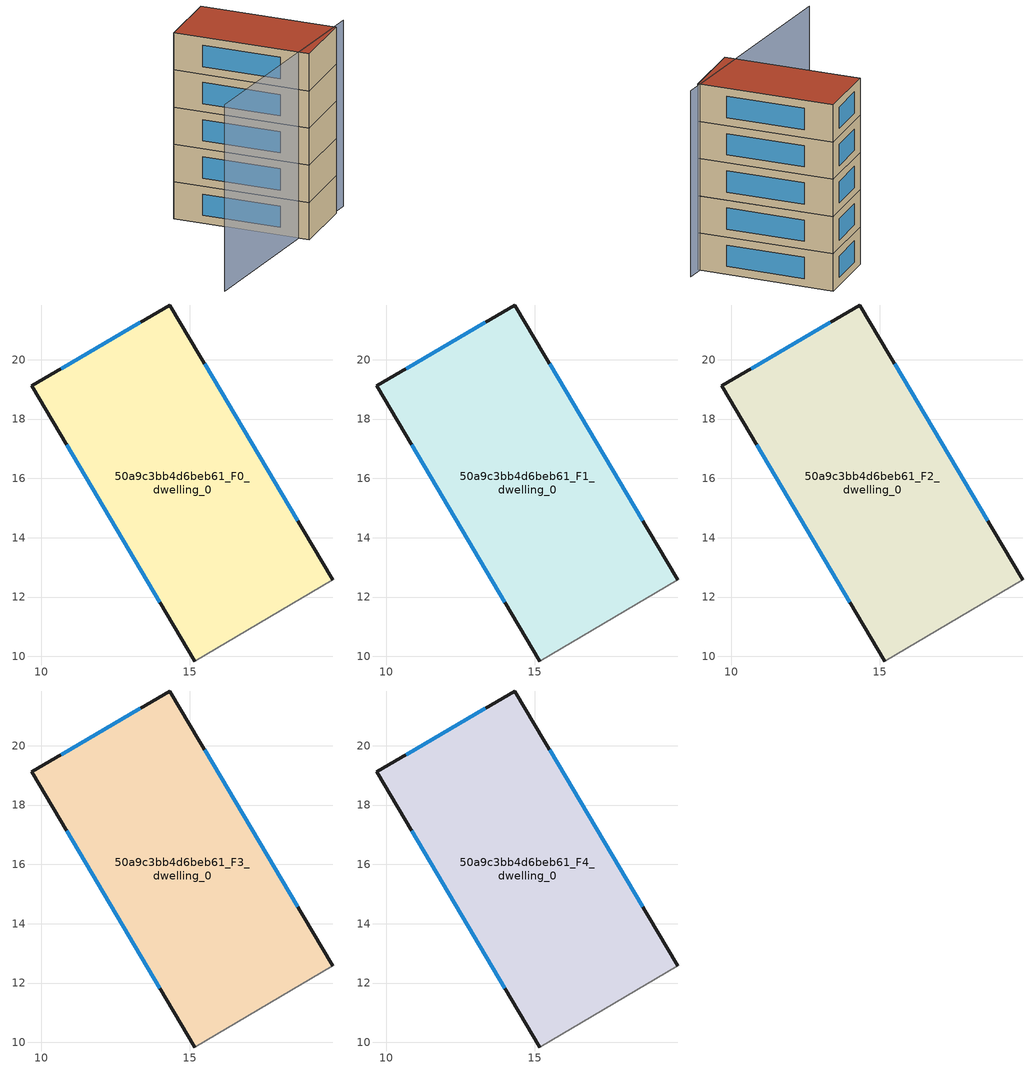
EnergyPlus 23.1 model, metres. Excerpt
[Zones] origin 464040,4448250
50a9c3bb4d6beb61_F0_dwelling_0
 floor ground (EU_floor_Construction): 14.33,21.85 19.82,12.59 15.17,9.84 9.67,19.12 z0
 wall outside (EU_wall_Construction): 19.82,12.59 14.33,21.85 9.67,19.12 15.17,9.84 z0:3
 wall adiabatic (EU_wall_Construction): 15.17,9.84 19.82,12.59 z0:3
 window (EU_Window_Construction): 13.33,21.26 10.67,19.7 / 18.65,14.57 15.5,19.86 / 10.85,17.13 13.99,11.83 z0.64:2.36
50a9c3bb4d6beb61_F1_dwelling_0
 floor to 50a9c3bb4d6beb61_F0_dwelling_0 (EU_floor_Construction): 14.32,21.85 19.82,12.59 15.17,9.84 9.67,19.12 z3
 wall outside (EU_wall_Construction): 19.82,12.59 14.33,21.85 9.67,19.12 15.17,9.84 z3:6
 wall adiabatic (EU_wall_Construction): 15.17,9.84 19.82,12.59 z3:6
 window (EU_Window_Construction): 13.33,21.26 10.67,19.7 / 18.65,14.57 15.5,19.86 / 10.85,17.13 13.99,11.83 z3.64:5.36
50a9c3bb4d6beb61_F2_dwelling_0
 floor to 50a9c3bb4d6beb61_F1_dwelling_0 (EU_floor_Construction): 14.32,21.85 19.82,12.59 15.17,9.84 9.67,19.12 z6
 wall outside (EU_wall_Construction): 19.82,12.59 14.33,21.85 9.67,19.12 15.17,9.84 z6:9
 wall adiabatic (EU_wall_Construction): 15.17,9.84 19.82,12.59 z6:9
 window (EU_Window_Construction): 13.33,21.26 10.67,19.7 / 18.65,14.57 15.5,19.86 / 10.85,17.13 13.99,11.83 z6.64:8.36
50a9c3bb4d6beb61_F3_dwelling_0
 floor to 50a9c3bb4d6beb61_F2_dwelling_0 (EU_floor_Construction): 14.32,21.85 19.82,12.59 15.17,9.84 9.67,19.12 z9
 wall outside (EU_wall_Construction): 19.82,12.59 14.33,21.85 9.67,19.12 15.17,9.84 z9:12
 wall adiabatic (EU_wall_Construction): 15.17,9.84 19.82,12.59 z9:12
 window (EU_Window_Construction): 13.33,21.26 10.67,19.7 / 18.65,14.57 15.5,19.86 / 10.85,17.13 13.99,11.83 z9.64:11.36
50a9c3bb4d6beb61_F4_dwelling_0
 floor to 50a9c3bb4d6beb61_F3_dwelling_0 (EU_floor_Construction): 14.32,21.85 19.82,12.59 15.17,9.84 9.67,19.12 z12
 wall outside (EU_wall_Construction): 19.82,12.59 14.33,21.85 9.67,19.12 15.17,9.84 z12:15
 wall adiabatic (EU_wall_Construction): 15.17,9.84 19.82,12.59 z12:15
 window (EU_Window_Construction): 13.33,21.26 10.67,19.7 / 18.65,14.57 15.5,19.86 / 10.85,17.13 13.99,11.83 z12.64:14.36
 roof outside (EU_roof_Construction): 19.82,12.59 14.33,21.85 9.67,19.12 15.17,9.84 z15
shading: 4.36,6.12 21.03,13.28 z0:15
[Building]
EU S2 Campaign: North Axis=0; Terrain=City; Solar Distribution=FullExterior
[Site:Location]
Yerevan-Zvartnots.Intl.AP: Latitude=40.15; Longitude=44.383; Time Zone=4; Elevation=854
[SizingPeriod:WeatherFileDays]
AnnualSizingPeriod: Begin Month=1; Begin Day of Month=1; End Month=12; End Day of Month=31; Day of Week for Start Day=Monday; Use Weather File Daylight Saving Period=No; Use Weather File Rain and Snow Indicators=No
[MATERIAL]
EU_InternalMass_Material: Roughness=MediumRough; Thickness=0.1; Conductivity=1; Density=1800; Specific Heat=900; Thermal Absorptance=0.9; Solar Absorptance=0.7; Visible Absorptance=0.7
[MATERIAL:NOMASS] Roughness=MediumRough; Thermal Absorptance=0.9; Solar Absorptance=0.7; Visible Absorptance=0.7
Name | Thermal Resistance
EU_wall_NoMass | 1.05043
EU_roof_NoMass | 1.45357
EU_floor_NoMass | 0.478065
[WINDOWMATERIAL:SIMPLEGLAZINGSYSTEM]
EU_Window_SimpleGlazing: UFactor=2.5566; Solar Heat Gain Coefficient=0.75; Visible Transmittance=0.75
[CONSTRUCTION]
EU_wall_Construction: EU_wall_NoMass
EU_roof_Construction: EU_roof_NoMass
EU_floor_Construction: EU_floor_NoMass
EU_Window_Construction: EU_Window_SimpleGlazing
EU_InternalMass_Construction: EU_InternalMass_Material
[ZONE] Type=1; Multiplier=1; Ceiling Height=autocalculate; Volume=174.477; Floor Area=autocalculate; Part of Total Floor Area=Yes
50a9c3bb4d6beb61_F0_dwelling_0; 50a9c3bb4d6beb61_F1_dwelling_0; 50a9c3bb4d6beb61_F2_dwelling_0; 50a9c3bb4d6beb61_F3_dwelling_0; 50a9c3bb4d6beb61_F4_dwelling_0
[INTERNALMASS] Construction=EU_InternalMass_Construction; Surface Area=58.159
Name | Zone or ZoneList
50a9c3bb4d6beb61_F0_dwelling_0_EU_InternalMass | 50a9c3bb4d6beb61_F0_dwelling_0
50a9c3bb4d6beb61_F1_dwelling_0_EU_InternalMass | 50a9c3bb4d6beb61_F1_dwelling_0
50a9c3bb4d6beb61_F2_dwelling_0_EU_InternalMass | 50a9c3bb4d6beb61_F2_dwelling_0
50a9c3bb4d6beb61_F3_dwelling_0_EU_InternalMass | 50a9c3bb4d6beb61_F3_dwelling_0
50a9c3bb4d6beb61_F4_dwelling_0_EU_InternalMass | 50a9c3bb4d6beb61_F4_dwelling_0
[OTHEREQUIPMENT] Fuel Type=Electricity; Design Level Calculation Method=Watts/Area; Power per Zone Floor Area=1; Fraction Latent=0; Fraction Radiant=0; Fraction Lost=0; Carbon Dioxide Generation Rate=0; EndUse Subcategory=EU_Step8_InternalGains
Name | Zone or ZoneList or Space or SpaceList | Schedule
EU_Step8_InternalGain_50a9c3bb4d6beb61_F0_dwelling_0_f000 | 50a9c3bb4d6beb61_F0_dwelling_0 | EU_Step8_GainSchedule_50a9c3bb4d6beb61_F0_dwelling_0_f000
EU_Step8_InternalGain_50a9c3bb4d6beb61_F1_dwelling_0_f000 | 50a9c3bb4d6beb61_F1_dwelling_0 | EU_Step8_GainSchedule_50a9c3bb4d6beb61_F1_dwelling_0_f000
EU_Step8_InternalGain_50a9c3bb4d6beb61_F2_dwelling_0_f000 | 50a9c3bb4d6beb61_F2_dwelling_0 | EU_Step8_GainSchedule_50a9c3bb4d6beb61_F2_dwelling_0_f000
EU_Step8_InternalGain_50a9c3bb4d6beb61_F3_dwelling_0_f000 | 50a9c3bb4d6beb61_F3_dwelling_0 | EU_Step8_GainSchedule_50a9c3bb4d6beb61_F3_dwelling_0_f000
EU_Step8_InternalGain_50a9c3bb4d6beb61_F4_dwelling_0_f000 | 50a9c3bb4d6beb61_F4_dwelling_0 | EU_Step8_GainSchedule_50a9c3bb4d6beb61_F4_dwelling_0_f000
[ZONEVENTILATION:DESIGNFLOWRATE] Schedule=EU_AlwaysOn; Design Flow Rate Calculation Method=AirChanges/Hour; Air Changes per Hour=0.557805; Ventilation Type=Natural; Fan Pressure Rise=0; Fan Total Efficiency=1; Constant Term Coefficient=1; Temperature Term Coefficient=0; Velocity Term Coefficient=0; Velocity Squared Term Coefficient=0; Minimum Indoor Temperature=-100; Maximum Indoor Temperature=100; Delta Temperature=-100; Minimum Outdoor Temperature=-100; Maximum Outdoor Temperature=100; Maximum Wind Speed=40
Name | Zone or ZoneList or Space or SpaceList
EU_ConstantAir_50a9c3bb4d6beb61_F0_dwelling_0 | 50a9c3bb4d6beb61_F0_dwelling_0
EU_ConstantAir_50a9c3bb4d6beb61_F1_dwelling_0 | 50a9c3bb4d6beb61_F1_dwelling_0
EU_ConstantAir_50a9c3bb4d6beb61_F2_dwelling_0 | 50a9c3bb4d6beb61_F2_dwelling_0
EU_ConstantAir_50a9c3bb4d6beb61_F3_dwelling_0 | 50a9c3bb4d6beb61_F3_dwelling_0
EU_ConstantAir_50a9c3bb4d6beb61_F4_dwelling_0 | 50a9c3bb4d6beb61_F4_dwelling_0
[HVACTEMPLATE:THERMOSTAT] Constant Heating Setpoint=20; Constant Cooling Setpoint=50
EU_HeatOnly_50a9c3bb4d6beb61_F0_dwelling_0; EU_HeatOnly_50a9c3bb4d6beb61_F1_dwelling_0; EU_HeatOnly_50a9c3bb4d6beb61_F2_dwelling_0; EU_HeatOnly_50a9c3bb4d6beb61_F3_dwelling_0; EU_HeatOnly_50a9c3bb4d6beb61_F4_dwelling_0
[HVACTEMPLATE:ZONE:IDEALLOADSAIRSYSTEM] System Availability Schedule=EU_AlwaysOn; Maximum Heating Supply Air Temperature=50; Minimum Cooling Supply Air Temperature=13; Maximum Heating Supply Air Humidity Ratio=0.0156; Minimum Cooling Supply Air Humidity Ratio=0.0077; Heating Limit=NoLimit; Cooling Limit=NoLimit; Heating Availability Schedule=EU_AlwaysOn; Cooling Availability Schedule=EU_CoolingOff; Dehumidification Control Type=ConstantSensibleHeatRatio; Cooling Sensible Heat Ratio=0.7; Dehumidification Setpoint=60; Humidification Control Type=None; Humidification Setpoint=30; Outdoor Air Method=None; Outdoor Air Flow Rate per Person=0.00944; Outdoor Air Flow Rate per Zone Floor Area=0; Outdoor Air Flow Rate per Zone=0; Demand Controlled Ventilation Type=None; Outdoor Air Economizer Type=NoEconomizer; Heat Recovery Type=None; Sensible Heat Recovery Effectiveness=0.7; Latent Heat Recovery Effectiveness=0.65
Name | Template Thermostat
50a9c3bb4d6beb61_F0_dwelling_0 | EU_HeatOnly_50a9c3bb4d6beb61_F0_dwelling_0
50a9c3bb4d6beb61_F1_dwelling_0 | EU_HeatOnly_50a9c3bb4d6beb61_F1_dwelling_0
50a9c3bb4d6beb61_F2_dwelling_0 | EU_HeatOnly_50a9c3bb4d6beb61_F2_dwelling_0
50a9c3bb4d6beb61_F3_dwelling_0 | EU_HeatOnly_50a9c3bb4d6beb61_F3_dwelling_0
50a9c3bb4d6beb61_F4_dwelling_0 | EU_HeatOnly_50a9c3bb4d6beb61_F4_dwelling_0
[SIZING:ZONE] Zone Cooling Design Supply Air Temperature Input Method=SupplyAirTemperature; Zone Cooling Design Supply Air Temperature=13; Zone Heating Design Supply Air Temperature Input Method=SupplyAirTemperature; Zone Heating Design Supply Air Temperature=50; Zone Cooling Design Supply Air Humidity Ratio=0.008; Zone Heating Design Supply Air Humidity Ratio=0.008; Cooling Design Air Flow Method=DesignDay; Cooling Design Air Flow Rate=0; Cooling Minimum Air Flow per Zone Floor Area=0.000762; Cooling Minimum Air Flow=0; Cooling Minimum Air Flow Fraction=0.2; Heating Design Air Flow Method=DesignDay; Heating Design Air Flow Rate=0; Heating Maximum Air Flow per Zone Floor Area=0.002032; Heating Maximum Air Flow=0.141576; Heating Maximum Air Flow Fraction=0.3; Account for Dedicated Outdoor Air System=No; Dedicated Outdoor Air System Control Strategy=NeutralSupplyAir; Dedicated Outdoor Air Low Setpoint Temperature for Design=autosize; Dedicated Outdoor Air High Setpoint Temperature for Design=autosize; Zone Load Sizing Method=Sensible Load Only No Latent Load; Zone Latent Cooling Design Supply Air Humidity Ratio Input Method=HumidityRatioDifference; Zone Cooling Design Supply Air Humidity Ratio Difference=0.005; Zone Latent Heating Design Supply Air Humidity Ratio Input Method=HumidityRatioDifference; Zone Humidification Design Supply Air Humidity Ratio Difference=0.005
50a9c3bb4d6beb61_F0_dwelling_0; 50a9c3bb4d6beb61_F1_dwelling_0; 50a9c3bb4d6beb61_F2_dwelling_0; 50a9c3bb4d6beb61_F3_dwelling_0; 50a9c3bb4d6beb61_F4_dwelling_0
[SCHEDULE:CONSTANT]
Name | Hourly Value
EU_AlwaysOn | 1
EU_CoolingOff | 0
[SCHEDULE:FILE] Column Number=1; Rows to Skip at Top=0; Number of Hours of Data=8760; Column Separator=Comma; Interpolate to Timestep=No; Minutes per Item=60; Adjust Schedule for Daylight Savings=Yes
Name | File
EU_Step8_GainSchedule_50a9c3bb4d6beb61_F0_dwelling_0_f000 | ../../schedules/50a9c3bb4d6beb61/50a9c3bb4d6beb61_F0_dwelling_0_f000_gain.csv
EU_Step8_GainSchedule_50a9c3bb4d6beb61_F1_dwelling_0_f000 | ../../schedules/50a9c3bb4d6beb61/50a9c3bb4d6beb61_F1_dwelling_0_f000_gain.csv
EU_Step8_GainSchedule_50a9c3bb4d6beb61_F2_dwelling_0_f000 | ../../schedules/50a9c3bb4d6beb61/50a9c3bb4d6beb61_F2_dwelling_0_f000_gain.csv
EU_Step8_GainSchedule_50a9c3bb4d6beb61_F3_dwelling_0_f000 | ../../schedules/50a9c3bb4d6beb61/50a9c3bb4d6beb61_F3_dwelling_0_f000_gain.csv
EU_Step8_GainSchedule_50a9c3bb4d6beb61_F4_dwelling_0_f000 | ../../schedules/50a9c3bb4d6beb61/50a9c3bb4d6beb61_F4_dwelling_0_f000_gain.csv
